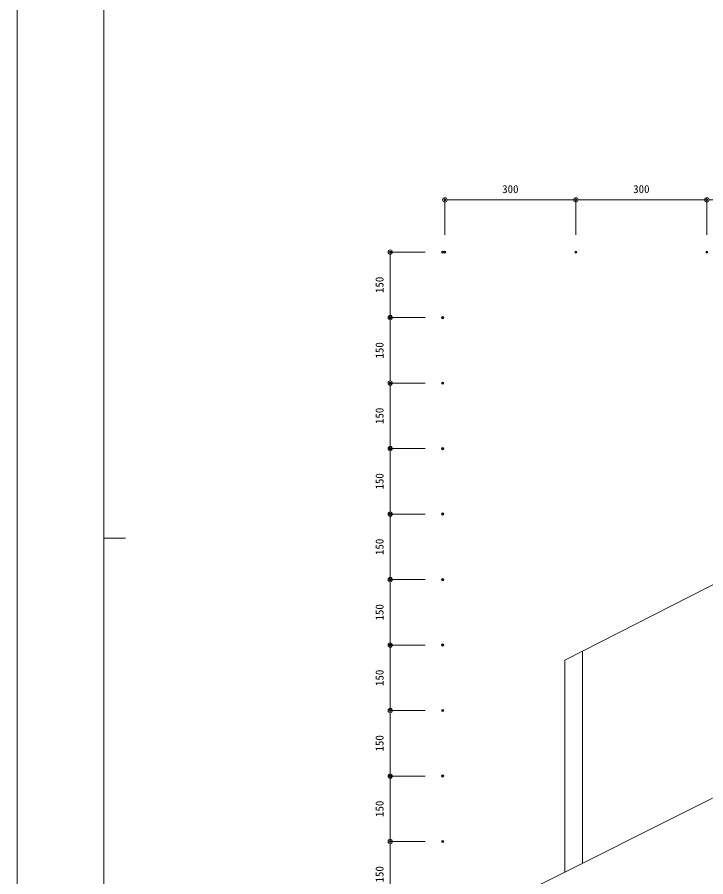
# Model space of a CAD drawing. Units: millimetres on the paper. Extents: x -420 to 420, y -297 to 297.
# Drawn here: x -420.5 to -262.8, y -196.9 to 0 of the extents above; entities that cross this region are included whole.
import ezdxf
from ezdxf.enums import TextEntityAlignment as Align

# ---------------------------------------------------------------- set-up
doc = ezdxf.new("R2010")
doc.units = ezdxf.units.MM
doc.header["$PDMODE"] = 32
doc.header["$PDSIZE"] = 0.5
doc.linetypes.add('USER3', pattern=[1.693333, 1.27, -0.423333])
for name, color, linetype, lineweight in [('0-0_0', 7, 'Continuous', 5), ('0-1_Defpoints', 7, 'Continuous', 18), ('0-2_A-C01-補助線(非印刷)', 222, 'Continuous', 18), ('0-4_0-A01-枠A', 4, 'Continuous', 18), ('0-C_4-F', 7, 'USER3', 18), ('0-E_A-C05-見え掛り_細線', 1, 'Continuous', 18), ('0-F_0-A12-寸法_目地', 5, 'Continuous', 18)]:
    doc.layers.add(name, color=color, linetype=linetype, lineweight=lineweight)
doc.styles.add('ＭＳ ゴシック', font='')
doc.styles.get('ＭＳ ゴシック').set_extended_font_data('MS Gothic')

# ---------------------------------------------------------------- blocks, each defined once
blk = doc.blocks.new('_Dot')
at = {"layer": '0-0_0'}
blk.add_line((-0.5, 0), (-1, 0), dxfattribs=at)
for radius in [0.5, 0.25]:
    blk.add_circle((0, 0), radius, dxfattribs=at)
blk = doc.blocks.new('D9')
at = {"layer": '0-1_Defpoints'}
for p in [(97.402, 108.191), (85.428, 93.191), (97.402, 93.191)]:
    blk.add_point(p, dxfattribs=at)
at = {"layer": '0-F_0-A12-寸法_目地'}
for p, q in [((93.402, 108.191), (85.428, 108.191)), ((85.428, 107.191), (85.428, 94.191)), ((93.402, 93.191), (85.428, 93.191))]:
    blk.add_line(p, q, dxfattribs=at)
for p, rotation in [((85.428, 108.191), 90), ((85.428, 93.191), 270)]:
    blk.add_blockref('_Dot', p, dxfattribs=dict(at, rotation=rotation))
at = {"layer": '0-F_0-A12-寸法_目地', "color": 7, "style": 'ＭＳ ゴシック'}
blk.add_text('150', height=1.833, rotation=90, dxfattribs=at).set_placement((84.427, 98.816), align=Align.BOTTOM_LEFT)
blk = doc.blocks.new('D10')
at = {"layer": '0-1_Defpoints'}
for p in [(97.402, 123.191), (85.428, 108.191), (97.402, 108.191)]:
    blk.add_point(p, dxfattribs=at)
at = {"layer": '0-F_0-A12-寸法_目地'}
for p, q in [((93.402, 123.191), (85.428, 123.191)), ((85.428, 122.191), (85.428, 109.191)), ((93.402, 108.191), (85.428, 108.191))]:
    blk.add_line(p, q, dxfattribs=at)
for p, rotation in [((85.428, 123.191), 90), ((85.428, 108.191), 270)]:
    blk.add_blockref('_Dot', p, dxfattribs=dict(at, rotation=rotation))
at = {"layer": '0-F_0-A12-寸法_目地', "color": 7, "style": 'ＭＳ ゴシック'}
blk.add_text('150', height=1.833, rotation=90, dxfattribs=at).set_placement((84.427, 113.816), align=Align.BOTTOM_LEFT)
blk = doc.blocks.new('D11')
at = {"layer": '0-1_Defpoints'}
for p in [(97.402, 138.191), (85.428, 123.191), (97.402, 123.191)]:
    blk.add_point(p, dxfattribs=at)
at = {"layer": '0-F_0-A12-寸法_目地'}
for p, q in [((93.402, 138.191), (85.428, 138.191)), ((85.428, 137.191), (85.428, 124.191)), ((93.402, 123.191), (85.428, 123.191))]:
    blk.add_line(p, q, dxfattribs=at)
for p, rotation in [((85.428, 138.191), 90), ((85.428, 123.191), 270)]:
    blk.add_blockref('_Dot', p, dxfattribs=dict(at, rotation=rotation))
at = {"layer": '0-F_0-A12-寸法_目地', "color": 7, "style": 'ＭＳ ゴシック'}
blk.add_text('150', height=1.833, rotation=90, dxfattribs=at).set_placement((84.427, 128.816), align=Align.BOTTOM_LEFT)
blk = doc.blocks.new('D12')
at = {"layer": '0-1_Defpoints'}
for p in [(97.402, 153.191), (85.428, 138.191), (97.402, 138.191)]:
    blk.add_point(p, dxfattribs=at)
at = {"layer": '0-F_0-A12-寸法_目地'}
for p, q in [((93.402, 153.191), (85.428, 153.191)), ((85.428, 152.191), (85.428, 139.191)), ((93.402, 138.191), (85.428, 138.191))]:
    blk.add_line(p, q, dxfattribs=at)
for p, rotation in [((85.428, 153.191), 90), ((85.428, 138.191), 270)]:
    blk.add_blockref('_Dot', p, dxfattribs=dict(at, rotation=rotation))
at = {"layer": '0-F_0-A12-寸法_目地', "color": 7, "style": 'ＭＳ ゴシック'}
blk.add_text('150', height=1.833, rotation=90, dxfattribs=at).set_placement((84.427, 143.816), align=Align.BOTTOM_LEFT)
blk = doc.blocks.new('D13')
at = {"layer": '0-1_Defpoints'}
for p in [(97.402, 168.191), (85.428, 153.191), (97.402, 153.191)]:
    blk.add_point(p, dxfattribs=at)
at = {"layer": '0-F_0-A12-寸法_目地'}
for p, q in [((93.402, 168.191), (85.428, 168.191)), ((85.428, 167.191), (85.428, 154.191)), ((93.402, 153.191), (85.428, 153.191))]:
    blk.add_line(p, q, dxfattribs=at)
for p, rotation in [((85.428, 168.191), 90), ((85.428, 153.191), 270)]:
    blk.add_blockref('_Dot', p, dxfattribs=dict(at, rotation=rotation))
at = {"layer": '0-F_0-A12-寸法_目地', "color": 7, "style": 'ＭＳ ゴシック'}
blk.add_text('150', height=1.833, rotation=90, dxfattribs=at).set_placement((84.427, 158.816), align=Align.BOTTOM_LEFT)
blk = doc.blocks.new('D14')
at = {"layer": '0-1_Defpoints'}
for p in [(97.402, 198.191), (85.428, 183.191), (97.402, 183.191)]:
    blk.add_point(p, dxfattribs=at)
at = {"layer": '0-F_0-A12-寸法_目地'}
for p, q in [((93.402, 198.191), (85.428, 198.191)), ((85.428, 197.191), (85.428, 184.191)), ((93.402, 183.191), (85.428, 183.191))]:
    blk.add_line(p, q, dxfattribs=at)
for p, rotation in [((85.428, 198.191), 90), ((85.428, 183.191), 270)]:
    blk.add_blockref('_Dot', p, dxfattribs=dict(at, rotation=rotation))
at = {"layer": '0-F_0-A12-寸法_目地', "color": 7, "style": 'ＭＳ ゴシック'}
blk.add_text('150', height=1.833, rotation=90, dxfattribs=at).set_placement((84.427, 188.816), align=Align.BOTTOM_LEFT)
blk = doc.blocks.new('D15')
at = {"layer": '0-1_Defpoints'}
for p in [(97.402, 213.191), (85.428, 198.191), (97.402, 198.191)]:
    blk.add_point(p, dxfattribs=at)
at = {"layer": '0-F_0-A12-寸法_目地'}
for p, q in [((93.402, 213.191), (85.428, 213.191)), ((85.428, 212.191), (85.428, 199.191)), ((93.402, 198.191), (85.428, 198.191))]:
    blk.add_line(p, q, dxfattribs=at)
for p, rotation in [((85.428, 213.191), 90), ((85.428, 198.191), 270)]:
    blk.add_blockref('_Dot', p, dxfattribs=dict(at, rotation=rotation))
at = {"layer": '0-F_0-A12-寸法_目地', "color": 7, "style": 'ＭＳ ゴシック'}
blk.add_text('150', height=1.833, rotation=90, dxfattribs=at).set_placement((84.427, 203.816), align=Align.BOTTOM_LEFT)
blk = doc.blocks.new('D16')
at = {"layer": '0-1_Defpoints'}
for p in [(97.402, 228.191), (85.428, 213.191), (97.402, 213.191)]:
    blk.add_point(p, dxfattribs=at)
at = {"layer": '0-F_0-A12-寸法_目地'}
for p, q in [((93.402, 228.191), (85.428, 228.191)), ((85.428, 227.191), (85.428, 214.191)), ((93.402, 213.191), (85.428, 213.191))]:
    blk.add_line(p, q, dxfattribs=at)
for p, rotation in [((85.428, 228.191), 90), ((85.428, 213.191), 270)]:
    blk.add_blockref('_Dot', p, dxfattribs=dict(at, rotation=rotation))
at = {"layer": '0-F_0-A12-寸法_目地', "color": 7, "style": 'ＭＳ ゴシック'}
blk.add_text('150', height=1.833, rotation=90, dxfattribs=at).set_placement((84.427, 218.816), align=Align.BOTTOM_LEFT)
blk = doc.blocks.new('D17')
at = {"layer": '0-1_Defpoints'}
for p in [(97.402, 243.191), (85.428, 228.191), (97.402, 228.191)]:
    blk.add_point(p, dxfattribs=at)
at = {"layer": '0-F_0-A12-寸法_目地'}
for p, q in [((93.402, 243.191), (85.428, 243.191)), ((85.428, 242.191), (85.428, 229.191)), ((93.402, 228.191), (85.428, 228.191))]:
    blk.add_line(p, q, dxfattribs=at)
for p, rotation in [((85.428, 243.191), 90), ((85.428, 228.191), 270)]:
    blk.add_blockref('_Dot', p, dxfattribs=dict(at, rotation=rotation))
at = {"layer": '0-F_0-A12-寸法_目地', "color": 7, "style": 'ＭＳ ゴシック'}
blk.add_text('150', height=1.833, rotation=90, dxfattribs=at).set_placement((84.427, 233.816), align=Align.BOTTOM_LEFT)
blk = doc.blocks.new('D18')
at = {"layer": '0-1_Defpoints'}
for p in [(97.402, 183.191), (85.428, 168.191), (97.402, 168.191)]:
    blk.add_point(p, dxfattribs=at)
at = {"layer": '0-F_0-A12-寸法_目地'}
for p, q in [((93.402, 183.191), (85.428, 183.191)), ((85.428, 182.191), (85.428, 169.191)), ((93.402, 168.191), (85.428, 168.191))]:
    blk.add_line(p, q, dxfattribs=at)
for p, rotation in [((85.428, 183.191), 90), ((85.428, 168.191), 270)]:
    blk.add_blockref('_Dot', p, dxfattribs=dict(at, rotation=rotation))
at = {"layer": '0-F_0-A12-寸法_目地', "color": 7, "style": 'ＭＳ ゴシック'}
blk.add_text('150', height=1.833, rotation=90, dxfattribs=at).set_placement((84.427, 173.816), align=Align.BOTTOM_LEFT)
blk = doc.blocks.new('D60')
at = {"layer": '0-1_Defpoints'}
for p in [(157.912, 255.162), (157.912, 243.187), (187.912, 243.191)]:
    blk.add_point(p, dxfattribs=at)
at = {"layer": '0-F_0-A12-寸法_目地'}
for p, q in [((157.912, 247.187), (157.912, 255.162)), ((186.912, 255.162), (158.912, 255.162)), ((187.912, 247.191), (187.912, 255.162))]:
    blk.add_line(p, q, dxfattribs=at)
at = {"layer": '0-F_0-A12-寸法_目地', "rotation": 180}
blk.add_blockref('_Dot', (157.912, 255.162), dxfattribs=at)
at = {"layer": '0-F_0-A12-寸法_目地'}
blk.add_blockref('_Dot', (187.912, 255.162), dxfattribs=at)
at = {"layer": '0-F_0-A12-寸法_目地', "color": 7, "style": 'ＭＳ ゴシック'}
blk.add_text('300', height=1.833, dxfattribs=at).set_placement((171.037, 256.162), align=Align.BOTTOM_LEFT)
blk = doc.blocks.new('D61')
at = {"layer": '0-1_Defpoints'}
for p in [(127.912, 255.158), (127.912, 243.184), (157.912, 243.187)]:
    blk.add_point(p, dxfattribs=at)
at = {"layer": '0-F_0-A12-寸法_目地'}
for p, q in [((127.912, 247.184), (127.912, 255.158)), ((156.912, 255.158), (128.912, 255.158)), ((157.912, 247.187), (157.912, 255.158))]:
    blk.add_line(p, q, dxfattribs=at)
at = {"layer": '0-F_0-A12-寸法_目地', "rotation": 180}
blk.add_blockref('_Dot', (127.912, 255.158), dxfattribs=at)
at = {"layer": '0-F_0-A12-寸法_目地'}
blk.add_blockref('_Dot', (157.912, 255.158), dxfattribs=at)
at = {"layer": '0-F_0-A12-寸法_目地', "color": 7, "style": 'ＭＳ ゴシック'}
blk.add_text('300', height=1.833, dxfattribs=at).set_placement((141.037, 256.159), align=Align.BOTTOM_LEFT)
blk = doc.blocks.new('D62')
at = {"layer": '0-1_Defpoints'}
for p in [(97.912, 255.158), (97.912, 243.184), (127.912, 243.187)]:
    blk.add_point(p, dxfattribs=at)
at = {"layer": '0-F_0-A12-寸法_目地'}
for p, q in [((97.912, 247.184), (97.912, 255.158)), ((126.912, 255.158), (98.912, 255.158)), ((127.912, 247.187), (127.912, 255.158))]:
    blk.add_line(p, q, dxfattribs=at)
at = {"layer": '0-F_0-A12-寸法_目地', "rotation": 180}
blk.add_blockref('_Dot', (97.912, 255.158), dxfattribs=at)
at = {"layer": '0-F_0-A12-寸法_目地'}
blk.add_blockref('_Dot', (127.912, 255.158), dxfattribs=at)
at = {"layer": '0-F_0-A12-寸法_目地', "color": 7, "style": 'ＭＳ ゴシック'}
blk.add_text('300', height=1.833, dxfattribs=at).set_placement((111.037, 256.159), align=Align.BOTTOM_LEFT)

msp = doc.modelspace()

# ---------------------------------------------------------------- linework, layer by layer
at = {"layer": '0-2_A-C01-補助線(非印刷)'}
msp.add_line((-295.098, -147.238), (-141.098, -68.931), dxfattribs=at)
at = {"layer": '0-2_A-C01-補助線(非印刷)', "color": 9}
msp.add_line((-400.667, -119.333), (-395.667, -119.333), dxfattribs=at)
at = {"layer": '0-2_A-C01-補助線(非印刷)'}
for points in [[(-420.5, -297), (420.5, -297), (420.5, 297), (-420.5, 297)], [(-400.667, 278.667), (400.667, 278.667), (400.667, -252), (-400.667, -252)]]:
    msp.add_lwpolyline(points, close=True, dxfattribs=at)
at = {"layer": '0-4_0-A01-枠A'}
msp.add_line((-400.667, 278.667), (-400.667, -278.667), dxfattribs=at)
at = {"layer": '0-C_4-F'}
msp.add_lwpolyline([(-420.5, -297), (420.5, -297), (420.5, 297), (-420.5, 297)], close=True, dxfattribs=at)
at = {"layer": '0-E_A-C05-見え掛り_細線'}
for p, q in [((-320.088, -208.268), (12.326, -42.056)), ((-291.098, -193.773), (-291.098, -145.204)), ((-295.098, -195.773), (-295.098, -147.238))]:
    msp.add_line(p, q, dxfattribs=at)

# ---------------------------------------------------------------- block references
at = {"layer": '0-F_0-A12-寸法_目地'}
for name in ['D62', 'D61', 'D60', 'D17', 'D16', 'D15', 'D14', 'D18', 'D13', 'D12', 'D11', 'D10', 'D9']:
    msp.add_blockref(name, (-420.5, -297), dxfattribs=at)

doc.saveas('drawing.dxf')
